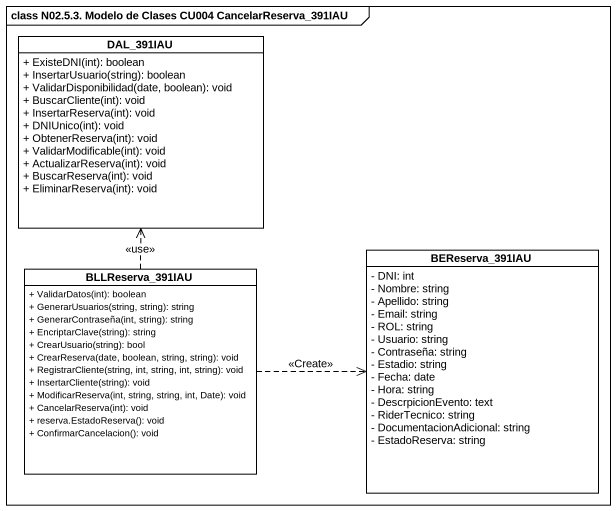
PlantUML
@startuml
mainframe class N02.5.3. Modelo de Clases CU004 CancelarReserva_391IAU
hide circle
hide empty members
skinparam classAttributeIconSize 0
class DAL_391IAU {
  + ExisteDNI(int): boolean
  + InsertarUsuario(string): boolean
  + ValidarDisponibilidad(date, boolean): void
  + BuscarCliente(int): void
  + InsertarReserva(int): void
  + DNIUnico(int): void
  + ObtenerReserva(int): void
  + ValidarModificable(int): void
  + ActualizarReserva(int): void
  + BuscarReserva(int): void
  + EliminarReserva(int): void
}
class BEReserva_391IAU {
  - DNI: int
  - Nombre: string
  - Apellido: string
  - Email: string
  - ROL: string
  - Usuario: string
  - Contraseña: string
  - Estadio: string
  - Fecha: date
  - Hora: string
  - DescrpicionEvento: text
  - RiderTecnico: string
  - DocumentacionAdicional: string
  - EstadoReserva: string
}
class BLLReserva_391IAU {
  + ValidarDatos(int): boolean
  + GenerarUsuarios(string, string): string
  + GenerarContraseña(int, string): string
  + EncriptarClave(string): string
  + CrearUsuario(string): bool
  + CrearReserva(date, boolean, string, string): void
  + RegistrarCliente(string, int, string, int, string): void
  + InsertarCliente(string): void
  + ModificarReserva(int, string, string, int, Date): void
  + CancelarReserva(int): void
  + reserva.EstadoReserva(): void
  + ConfirmarCancelacion(): void
}
BLLReserva_391IAU .up.> DAL_391IAU : <<use>>
BLLReserva_391IAU .right.> BEReserva_391IAU : <<Create>>
@enduml
